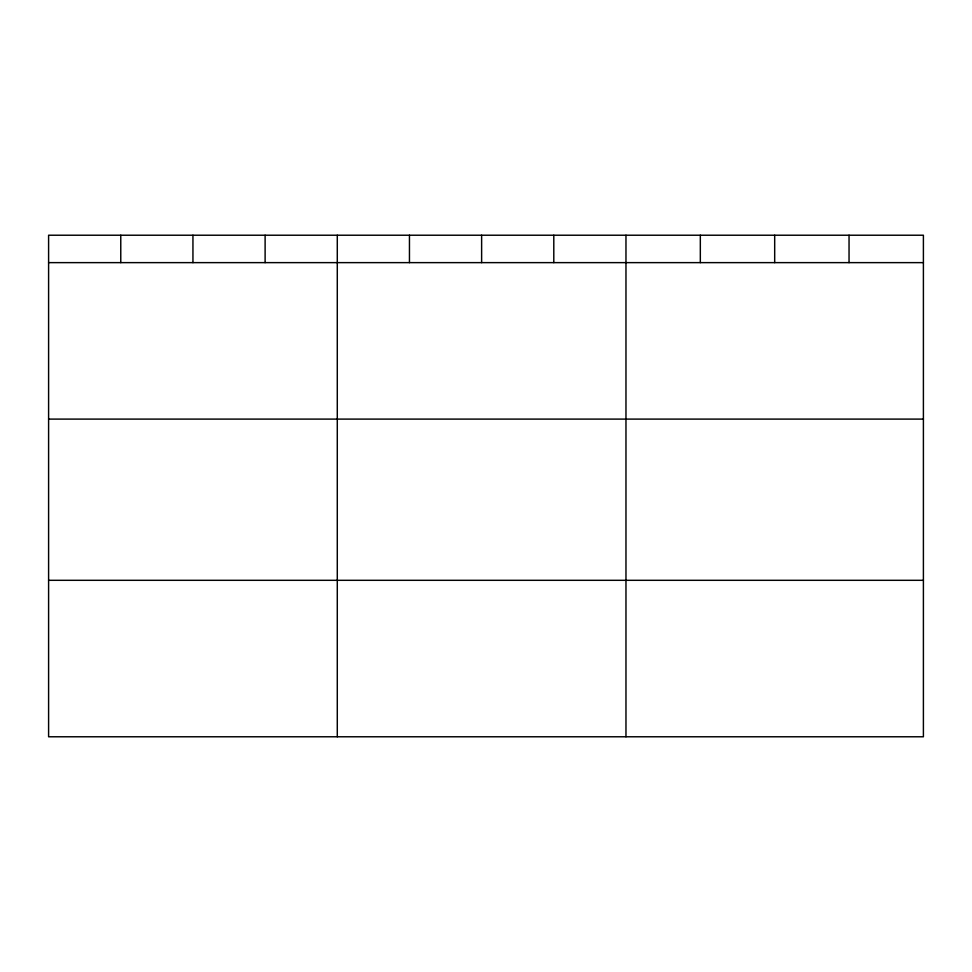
<?xml version="1.0" encoding="UTF-8"?>
<svg xmlns="http://www.w3.org/2000/svg" width="972" height="972" viewBox="0 0 972 972"><rect width="100%" height="100%" fill="white"/><g stroke="black" fill="none" stroke-linecap="round" stroke-linejoin="round"><path stroke-width="1.46" d="M923.4 262.634L923.4 736.776L48.6 736.776L48.6 235.224L923.4 235.224L923.4 262.634L48.6 262.634M48.6 419.102L923.4 419.102M48.6 580.308L923.4 580.308M849.042 235.224L849.042 262.634M774.684 235.224L774.684 262.634M700.326 235.224L700.326 262.634M625.968 235.224L625.968 736.776M553.797 235.224L553.797 262.634M481.626 235.224L481.626 262.634M409.455 235.224L409.455 262.634M337.284 235.224L337.284 736.776M265.113 235.224L265.113 262.634M192.942 235.224L192.942 262.634M120.771 235.224L120.771 262.634"/></g></svg>
